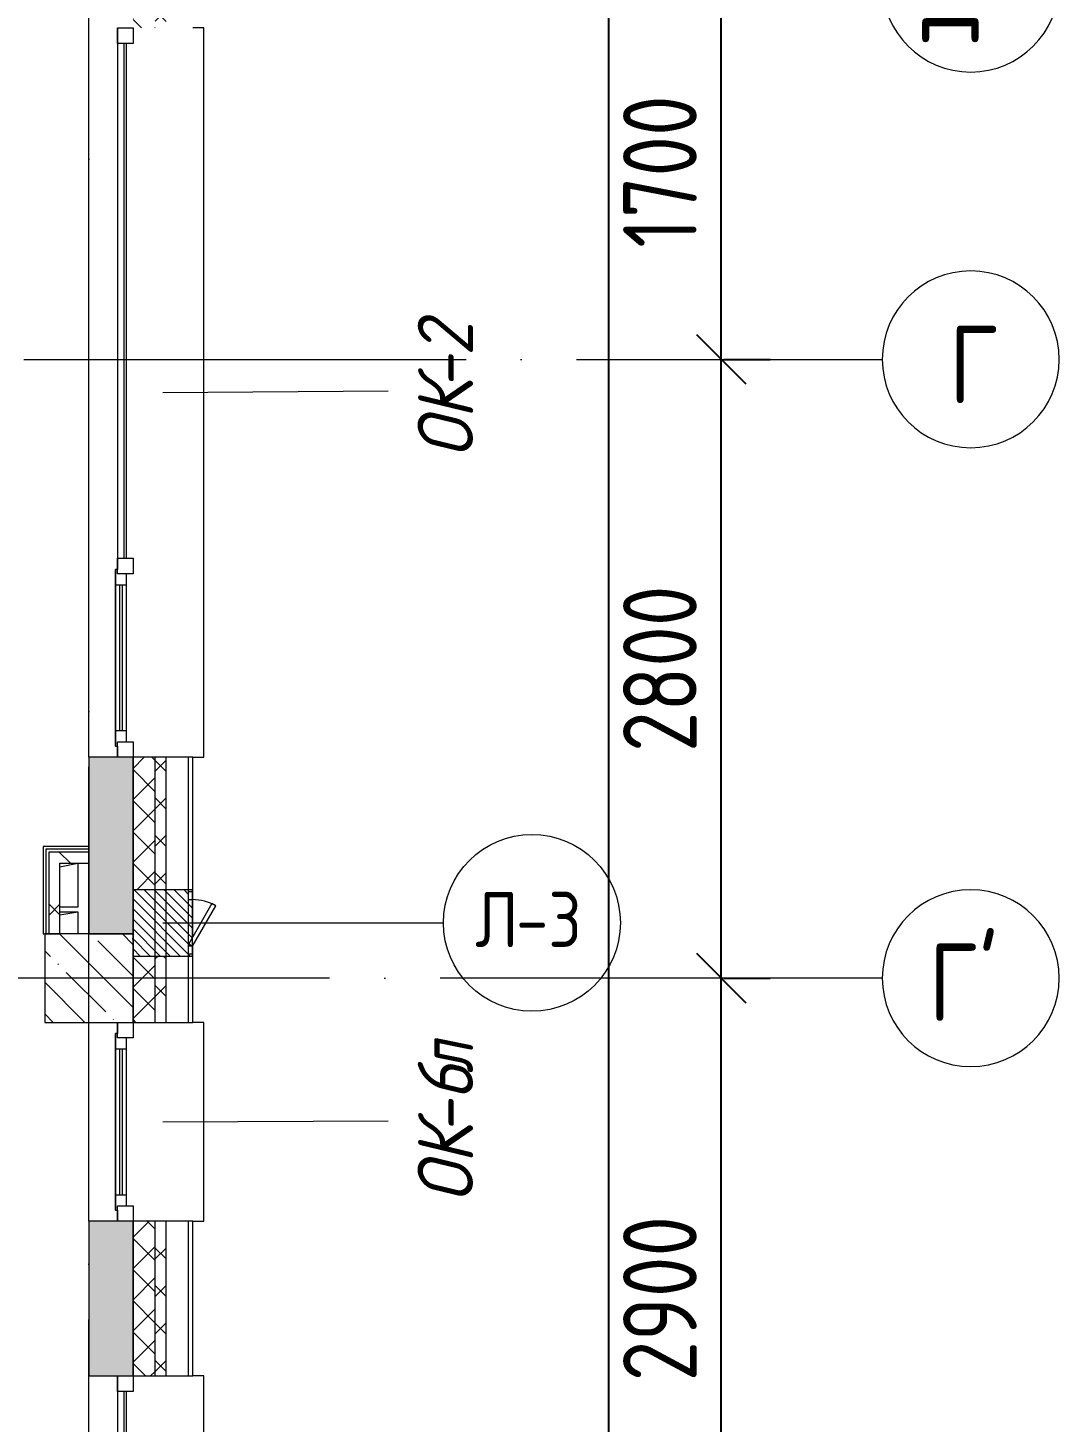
# Model space of a CAD drawing. Header units: millimetres. Extents: x -68946 to 690821, y -552984 to 293768.
# Drawn here: x 164762 to 169445, y 11116 to 17425 of the extents above; entities that cross this region are included whole.
import ezdxf

# ---------------------------------------------------------------- set-up
doc = ezdxf.new("R2010")
doc.units = ezdxf.units.MM
doc.linetypes.add('ADSK_Линия сетки', pattern=[2500, 2000, -250, 0, -250])
doc.layers.get('Defpoints').update_dxf_attribs({"color": 250})
for name, color, linetype, lineweight in [('A-____-____-DIMS', 250, 'Continuous', 9), ('A-DETL-GENF-OTLN', 250, 'Continuous', 5), ('A-DOOR-____-IDEN', 250, 'Continuous', 9), ('A-DOOR-____-MCUT', 250, 'Continuous', 5), ('A-DOOR-____-OTLN', 250, 'Continuous', 5), ('A-FLOR-____-OTLN', 250, 'Continuous', 9), ('A-GLAZ-____-IDEN', 250, 'Continuous', 9), ('A-GLAZ-____-MCUT', 250, 'Continuous', 9), ('A-GLAZ-____-OTLN', 250, 'Continuous', 5), ('A-WALL-____-MCUT', 250, 'Continuous', 13), ('A-WALL-____-PATT', 250, 'Continuous', 13), ('A-WALL-FNSH-MCUT', 250, 'Continuous', 13), ('I-WALL-____-OTLN', 250, 'Continuous', 9), ('S-COLS-____-MCUT', 250, 'Continuous', 25), ('S-COLS-____-OTLN', 250, 'Continuous', 9), ('S-GRID-____-IDEN', 250, 'Continuous', 9), ('S-GRID-____-OTLN', 250, 'Continuous', 9)]:
    doc.layers.add(name, color=color, linetype=linetype, lineweight=lineweight)
doc.styles.add('GOST Common', font='', dxfattribs={"width": 0.9, "height": 350})
doc.styles.add('GOST Common_1', font='', dxfattribs={"width": 0.9, "height": 250})
doc.styles.add('ISOCPEUR_I', font='isocpeui.ttf', dxfattribs={"width": 0.9, "height": 12.5})
doc.styles.get("Standard").update_dxf_attribs({"font": 'ГОСТ тип А.ttf'})
doc.styles.get('GOST Common').set_extended_font_data('GOST Common')
doc.styles.get('GOST Common_1').set_extended_font_data('GOST Common')
doc.dimstyles.new('А3', dxfattribs={"dimtxt": 333, "dimasz": 222, "dimexe": 222, "dimexo": 111, "dimgap": 111, "dimtad": 1, "dimtoh": 1, "dimdec": 0, "dimrnd": 0.0015, "dimzin": 0, "dimdsep": 46, "dimtxsty": 'Standard', "dimblk": 'OBLIQUE', "dimcen": 0, "dimclrd": 7, "dimclre": 7, "dimclrt": 7, "dimadec": 0, "dimazin": 0, "dimtfac": 1, "dimtdec": 0, "dimtofl": 0, "dimtmove": 0, "dimatfit": 3, "dimfxl": 1, "dimtolj": 1, "dimtzin": 0, "dimarcsym": 0})
pattern_1 = [(45, (12287.91, -0.0006), (-141.42136, 141.42136), []), (135, (12287.91, -0.0006), (-141.42136, -141.42136), [])]
pattern_2 = [(45, (125, 0), (-22.6274, 22.6274), [])]

# ---------------------------------------------------------------- blocks, each defined once
blk = doc.blocks.new('Окно_СКБ_1Ст1 - 120_Окно_СКБ_1Ст_1700_ОК19Л-29018914-АР1_Маркировочный план 1 этажа С2и3')
at = {"layer": 'A-GLAZ-____-MCUT'}
for p, q in [((-850, -195), (-850, -125)), ((-850, -125), (-780, -125)), ((-780, -125), (-780, -195)), ((780, -195), (780, -125)), ((780, -125), (850, -125)), ((850, -125), (850, -195)), ((-780, -195), (-850, -195)), ((850, -195), (780, -195))]:
    blk.add_line(p, q, dxfattribs=at)
at = {"layer": 'A-GLAZ-____-MCUT', "lineweight": 5}
for p, q in [((780, -155), (-780, -155)), ((780, -165), (-780, -165))]:
    blk.add_line(p, q, dxfattribs=at)
at = {"layer": 'A-GLAZ-____-OTLN'}
blk.add_line((-850, -195), (850, -195), dxfattribs=at)
blk = doc.blocks.new('WNW_Отлив1 - Отлив_металлический 2-28595994-АР1_Маркировочный план 1 этажа С2и3')
at = {"layer": 'A-GLAZ-____-OTLN'}
for p, q in [((850, 320), (-850, 320)), ((-850, 320), (-850, 270)), ((850, 270), (850, 320))]:
    blk.add_line(p, q, dxfattribs=at)
blk = doc.blocks.new('Окно_СКБ_1Ст1 - 120_Окно_СКБ_1Ст_900_ОК6Л-V41-АР1_Маркировочный план 1 этажа С2и3')
at = {"layer": 'A-GLAZ-____-MCUT'}
for p, q in [((-450, -195), (-450, -125)), ((-450, -125), (-380, -125)), ((-380, -125), (-380, -195)), ((380, -195), (380, -125)), ((380, -125), (450, -125)), ((450, -125), (450, -195)), ((380, -155), (-380, -155)), ((-380, -155), (-380, -195)), ((-330, -205), (-330, -155)), ((330, -205), (330, -155)), ((380, -195), (380, -155)), ((-380, -195), (-450, -195)), ((-380, -195), (-400, -195)), ((-400, -195), (-400, -205)), ((-400, -205), (400, -205)), ((400, -205), (-400, -205)), ((450, -195), (380, -195)), ((400, -195), (380, -195)), ((400, -205), (400, -195))]:
    blk.add_line(p, q, dxfattribs=at)
at = {"layer": 'A-GLAZ-____-MCUT', "lineweight": 5}
for p, q in [((-330, -175), (330, -175)), ((330, -185), (-330, -185))]:
    blk.add_line(p, q, dxfattribs=at)
at = {"layer": 'A-GLAZ-____-OTLN'}
for p, q in [((-450, -195), (-400, -195)), ((400, -195), (450, -195))]:
    blk.add_line(p, q, dxfattribs=at)
blk = doc.blocks.new('WNW_Отлив1 - Отлив_металлический 2-28596055-АР1_Маркировочный план 1 этажа С2и3')
at = {"layer": 'A-GLAZ-____-OTLN'}
for p, q in [((450, 320), (-450, 320)), ((-450, 320), (-450, 270)), ((450, 270), (450, 320))]:
    blk.add_line(p, q, dxfattribs=at)
blk = doc.blocks.new('Окно_СКБ_2Ст1 - Окно_СКБ_2Ст 3300_ОК2-V42-АР1_Маркировочный план 1 этажа С2и3')
at = {"layer": 'A-GLAZ-____-MCUT'}
for p, q in [((-1650, -195), (-1650, -125)), ((-1650, -125), (-1580, -125)), ((-1580, -125), (-1580, -195)), ((750, -195), (750, -125)), ((750, -125), (820, -125)), ((820, -125), (820, -195)), ((1580, -195), (1580, -125)), ((1580, -125), (1650, -125)), ((1650, -125), (1650, -195)), ((1580, -155), (820, -155)), ((820, -155), (820, -195)), ((870, -205), (870, -155)), ((1530, -205), (1530, -155)), ((1580, -195), (1580, -155)), ((-1580, -195), (-1650, -195)), ((820, -195), (750, -195)), ((820, -195), (800, -195)), ((800, -195), (800, -205)), ((800, -205), (1600, -205)), ((1600, -205), (800, -205)), ((1650, -195), (1580, -195)), ((1600, -195), (1580, -195)), ((1600, -205), (1600, -195))]:
    blk.add_line(p, q, dxfattribs=at)
at = {"layer": 'A-GLAZ-____-MCUT', "lineweight": 5}
for p, q in [((750, -155), (-1580, -155)), ((750, -165), (-1580, -165)), ((870, -175), (1530, -175)), ((1530, -185), (870, -185))]:
    blk.add_line(p, q, dxfattribs=at)
at = {"layer": 'A-GLAZ-____-OTLN'}
for p, q in [((-1650, -195), (800, -195)), ((1600, -195), (1650, -195))]:
    blk.add_line(p, q, dxfattribs=at)
blk = doc.blocks.new('WNW_Отлив1 - Отлив_металлический 2-28598290-АР1_Маркировочный план 1 этажа С2и3')
at = {"layer": 'A-GLAZ-____-OTLN'}
for p, q in [((1650, 320), (-1650, 320)), ((-1650, 320), (-1650, 270)), ((1650, 270), (1650, 320))]:
    blk.add_line(p, q, dxfattribs=at)
blk = doc.blocks.new('_Wn_-As_OpeningMEP_floor__Rectangular - _Wn_-As_OpeningMEP_floor__Rectangular-V73-АР1_Маркировочный план 1 этажа С2и3')
at = {"layer": 'A-DETL-GENF-OTLN', "lineweight": 5}
blk.add_line((-32, 132.4), (50, 150), dxfattribs=at)
blk = doc.blocks.new('_Wn_-As_OpeningMEP_floor__Rectangular - _Wn_-As_OpeningMEP_floor__Rectangular-34853917-АР1_Маркировочный план 1 этажа С2и3')
at = {"layer": 'A-DETL-GENF-OTLN', "lineweight": 5}
blk.add_line((-32, 87.3), (50, 100), dxfattribs=at)
blk = doc.blocks.new('АР_Люк - ЛРС_ВК_300х300_наружный_NCS S 1020-Y90R-V116-АР1_Маркировочный план 1 этажа С2и3')
at = {"layer": 'A-DOOR-____-OTLN'}
h = blk.add_hatch(dxfattribs=at)
h.set_pattern_fill('FP_148', color=256, style=0, pattern_type=2)
h.set_pattern_definition(pattern_2)
h.paths.add_polyline_path([(275, -34), (275, 135), (265, 135), (265, 115), (230, 116), (230, 135), (20, 135), (20, 115), (-15, 116), (-15, 135), (-25, 135), (-25, -135), (275, -134), (275, -109.1)])
h = blk.add_hatch(dxfattribs=at)
h.set_pattern_fill('FP_148', color=256, style=0, pattern_type=2)
h.set_pattern_definition(pattern_2)
h.paths.add_polyline_path([(275, -135), (275, -134), (183.4, -135)])
at = {"layer": 'A-DETL-GENF-OTLN', "lineweight": 5}
for p, q in [((275, 135), (-25, 135)), ((-25, 135), (-25, -135)), ((275, -135), (275, 135)), ((-25, -135), (275, -135))]:
    blk.add_line(p, q, dxfattribs=at)
at = {"layer": 'A-DOOR-____-MCUT', "lineweight": 5}
for p, q in [((48.1, 240), (38.1, 222.7)), ((38.1, 222.7), (220, 117.7)), ((230, 135), (48.1, 240)), ((20, 135), (-15, 135)), ((-15, 135), (-15, 115)), ((20, 115), (20, 135)), ((220, 117.7), (230, 135)), ((265, 135), (230, 135)), ((230, 135), (230, 115)), ((265, 115), (265, 135)), ((-15, 115), (20, 115)), ((230, 115), (265, 115))]:
    blk.add_line(p, q, dxfattribs=at)
blk.add_arc((230, 135), 210, 150, 180, dxfattribs=at)
at = {"layer": 'A-DOOR-____-OTLN'}
blk.add_line((230, 135), (48.1, 240), dxfattribs=at)
blk = doc.blocks.new('Ось сетки - Круг_Ø8 мм-39983606-АР1_Маркировочный план 1 этажа С2и3')
at = {"layer": 'S-GRID-____-IDEN'}
for start, end in [(360, 180), (180, 360)]:
    blk.add_arc((0, 0), 4, start, end, dxfattribs=at)
blk = doc.blocks.new('_Oblique')
at = {"color": 0, "linetype": 'ByBlock', "lineweight": -2}
blk.add_line((-0.5, -0.5), (0.5, 0.5), dxfattribs=at)
blk = doc.blocks.new('*D2567')
at = {"layer": 'A-____-____-DIMS', "color": 7, "lineweight": -2, "transparency": 16777216}
for p, q in [((167898.3, 10225), (167898.3, 13125)), ((167909.4, 13125), (168120.3, 13125)), ((167909.4, 10225), (168120.3, 10225))]:
    blk.add_line(p, q, dxfattribs=at)
at = {"layer": 'Defpoints', "color": 0, "lineweight": 30, "transparency": 16777216}
for p in [(167798.4, 13125), (167898.3, 13125), (167798.4, 10225)]:
    blk.add_point(p, dxfattribs=at)
at = {"layer": 'A-____-____-DIMS', "color": 7, "lineweight": -2, "transparency": 16777216, "xscale": 222, "yscale": 222, "zscale": 222}
for p, rotation in [((167898.3, 13125), 90), ((167898.3, 10225), 270)]:
    blk.add_blockref('_Oblique', p, dxfattribs=dict(at, rotation=rotation))
at = {"layer": 'A-____-____-DIMS', "color": 7, "transparency": 16777216, "insert": (167620.8, 11675), "char_height": 333, "width": 2.483, "attachment_point": 5, "rotation": 90}
blk.add_mtext('\\A1;2900', dxfattribs=at)
blk = doc.blocks.new('*D2568')
at = {"layer": 'A-____-____-DIMS', "color": 7, "lineweight": -2, "transparency": 16777216}
for p, q in [((167898.3, 13125), (167898.3, 15925)), ((167909.4, 15925), (168120.3, 15925)), ((167909.4, 13125), (168120.3, 13125))]:
    blk.add_line(p, q, dxfattribs=at)
at = {"layer": 'Defpoints', "color": 0, "lineweight": 30, "transparency": 16777216}
for p in [(167798.4, 15925), (167898.3, 15925), (167798.4, 13125)]:
    blk.add_point(p, dxfattribs=at)
at = {"layer": 'A-____-____-DIMS', "color": 7, "lineweight": -2, "transparency": 16777216, "xscale": 222, "yscale": 222, "zscale": 222}
for p, rotation in [((167898.3, 15925), 90), ((167898.3, 13125), 270)]:
    blk.add_blockref('_Oblique', p, dxfattribs=dict(at, rotation=rotation))
at = {"layer": 'A-____-____-DIMS', "color": 7, "transparency": 16777216, "insert": (167620.8, 14525), "char_height": 333, "width": 2.483, "attachment_point": 5, "rotation": 90}
blk.add_mtext('\\A1;2800', dxfattribs=at)
blk = doc.blocks.new('*D2569')
at = {"layer": 'A-____-____-DIMS', "color": 7, "lineweight": -2, "transparency": 16777216}
for p, q in [((167898.3, 15925), (167898.3, 17625)), ((167909.4, 17625), (168120.3, 17625)), ((167909.4, 15925), (168120.3, 15925))]:
    blk.add_line(p, q, dxfattribs=at)
at = {"layer": 'Defpoints', "color": 0, "lineweight": 30, "transparency": 16777216}
for p in [(167798.4, 17625), (167898.3, 17625), (167798.4, 15925)]:
    blk.add_point(p, dxfattribs=at)
at = {"layer": 'A-____-____-DIMS', "color": 7, "lineweight": -2, "transparency": 16777216, "xscale": 222, "yscale": 222, "zscale": 222}
for p, rotation in [((167898.3, 17625), 90), ((167898.3, 15925), 270)]:
    blk.add_blockref('_Oblique', p, dxfattribs=dict(at, rotation=rotation))
at = {"layer": 'A-____-____-DIMS', "color": 7, "transparency": 16777216, "insert": (167620.8, 16775), "char_height": 333, "width": 2.299, "attachment_point": 5, "rotation": 90}
blk.add_mtext('\\A1;1700', dxfattribs=at)
blk = doc.blocks.new('*D2591')
at = {"layer": 'A-____-____-DIMS', "color": 7, "lineweight": -2, "transparency": 16777216}
for p, q in [((167388.4, 58775), (167388.4, 25)), ((167467.8, 58775), (167610.4, 58775)), ((167377.4, 25), (167166.4, 25))]:
    blk.add_line(p, q, dxfattribs=at)
at = {"layer": 'Defpoints', "color": 0, "lineweight": 30, "transparency": 16777216}
for p in [(167356.8, 58775), (167388.4, 25), (167488.4, 25)]:
    blk.add_point(p, dxfattribs=at)
at = {"layer": 'A-____-____-DIMS', "color": 7, "lineweight": -2, "transparency": 16777216, "xscale": 222, "yscale": 222, "zscale": 222}
for p, rotation in [((167388.4, 58775), 90), ((167388.4, 25), 270)]:
    blk.add_blockref('_Oblique', p, dxfattribs=dict(at, rotation=rotation))
at = {"layer": 'A-____-____-DIMS', "color": 7, "transparency": 16777216, "insert": (167110.9, 29400), "char_height": 333, "width": 3.104, "attachment_point": 5, "rotation": 90}
blk.add_mtext('\\A1;58750', dxfattribs=at)
blk = doc.blocks.new('ADSK_Марка_Дверь - Типоразмер_ADSK_Марка-30565456-АР1_Маркировочный план 1 этажа С2и3')
at = {"layer": 'A-DOOR-____-IDEN'}
blk.add_circle((0, 0), 4, dxfattribs=at)

msp = doc.modelspace()

# ---------------------------------------------------------------- hatches: boundary and pattern name
at = {"layer": 'A-WALL-____-PATT', "lineweight": 15, "true_color": 0x000000}
h = msp.add_hatch(dxfattribs=at)
h.set_pattern_fill('FP_53', color=18, style=0, pattern_type=2)
h.set_pattern_definition([(135, (12287.91, -0.0006), (-84.85281, -84.85281), []), (225, (12287.91, -0.0006), (84.85281, -84.85281), [])])
h.paths.add_polyline_path([(165337.9138, -275), (165387.9138, -274.6831), (165386.9138, 624.9994), (165337.9138, 624.9994), (165337.9138, -235.4489)])
h.paths.add_polyline_path([(165386.9138, 2324.9994), (165387.9138, 2324.9994), (165386.9138, 3024.9994), (165337.9138, 3024.9994), (165337.9138, 2324.9994)])
h.paths.add_polyline_path([(165387.9138, 3924.9994), (165386.9138, 5124.9994), (165337.9138, 5124.9994), (165337.9138, 3924.9994), (165386.9138, 3924.9994)])
h.paths.add_polyline_path([(165337.9138, 8424.9994), (165387.9138, 8424.9994), (165386.9138, 9624.9994), (165337.9138, 9624.9994), (165337.9138, 8799.0577)])
h.paths.add_polyline_path([(165365.6416, 11324.9994), (165387.9138, 11324.9994), (165386.9138, 12024.9994), (165337.9138, 12024.9994), (165337.9138, 11324.9994), (165362.8229, 11324.9994)])
h.paths.add_polyline_path([(165387.9138, 12924.9994), (165386.9138, 13225.3683), (165337.9138, 13225.3683), (165337.9138, 12925), (165386.9138, 12924.9994)])
h.paths.add_polyline_path([(165362.8985, 13525.3683), (165387.9138, 13525.3683), (165387.9138, 14124.9994), (165337.9138, 14124.9994), (165337.9138, 13525.3683)])
h.paths.add_polyline_path([(165374.1295, 17424.9994), (165387.9138, 17424.9994), (165387.9138, 18624.9994), (165337.9138, 18624.9994), (165337.9138, 17425), (165374.0437, 17425)])
h.paths.add_polyline_path([(165337.9138, 20324.9994), (165387.9138, 20324.9994), (165387.9138, 21024.9994), (165337.9138, 21024.9994)])
h.paths.add_polyline_path([(165387.9138, 21924.9994), (165387.9138, 23124.9994), (165337.9138, 23124.9994), (165337.9138, 21925), (165359.3769, 21924.9994)])
h.paths.add_polyline_path([(165344.6243, 26424.9994), (165387.9138, 26424.9994), (165387.9138, 27624.9994), (165337.9138, 27624.9994), (165337.9138, 26425), (165344.3405, 26425)])
h.paths.add_polyline_path([(165387.9138, 28524.9994), (165387.9138, 29224.9994), (165337.9138, 29224.9994), (165337.9138, 28524.9994)])
h.paths.add_polyline_path([(165387.9138, 30924.9994), (165387.9138, 32124.9994), (165337.9138, 32124.9994), (165337.9138, 30924.9994)])
h.paths.add_polyline_path([(165387.9138, 35424.9994), (165387.9138, 36624.9994), (165337.9138, 36624.9994), (165337.9138, 35424.9994)])
h.paths.add_polyline_path([(165387.9138, 39924.9994), (165387.9138, 41125), (165337.9138, 41125), (165337.9138, 39924.9994)])
h.paths.add_polyline_path([(165387.9138, 42025), (165387.9138, 42725), (165337.9138, 42725), (165337.9138, 42025)])
h.paths.add_polyline_path([(165387.9138, 44425), (165387.9138, 45625), (165337.9138, 45625), (165337.9138, 44425)])
h.paths.add_polyline_path([(165387.9138, 47325), (165387.9138, 48024.9994), (165337.9138, 48024.9994), (165337.9138, 47325)])
h.paths.add_polyline_path([(165387.9138, 48924.9994), (165387.9138, 50124.9994), (165337.9138, 50124.9994), (165337.9138, 48924.9994)])
h.paths.add_polyline_path([(165337.9138, 53424.9994), (165387.9138, 53424.9994), (165387.9138, 54624.9994), (165337.9138, 54624.9994), (165337.9138, 53727.4152)])
h.paths.add_polyline_path([(165387.9138, 57924.9994), (165386.9138, 59075), (165337.9138, 59075), (165337.9138, 57924.9994)])
h = msp.add_hatch(dxfattribs=at)
h.set_pattern_fill('FP_52', color=18, style=0, pattern_type=2)
h.set_pattern_definition([(45, (12287.91, -0.0006), (-70.71068, 70.71068), []), (135, (12287.91, -0.0006), (-70.71068, -70.71068), [])])
h.paths.add_polyline_path([(165237.9138, -175), (165337.9138, -175), (165337.9138, 624.9994), (165237.9138, 624.9994), (165237.9138, -85.6642)])
h.paths.add_polyline_path([(165264.2854, 2324.9994), (165337.9138, 2324.9994), (165337.9138, 3024.9994), (165237.9138, 3024.9994), (165237.9138, 2324.9994)])
h.paths.add_polyline_path([(165282.8081, 3924.9994), (165337.9138, 3924.9994), (165337.9138, 5124.9994), (165237.9138, 5124.9994), (165237.9138, 3924.9994), (165281.8032, 3925)])
h.paths.add_polyline_path([(165237.9138, 8424.9994), (165337.9138, 8424.9994), (165337.9138, 9624.9994), (165237.9138, 9624.9994), (165237.9138, 8799.0577)])
h.paths.add_polyline_path([(165237.9138, 11324.9994), (165337.9138, 11324.9994), (165337.9138, 12024.9994), (165237.9138, 12024.9019), (165237.9138, 11729.168)])
h.paths.add_polyline_path([(165237.9138, 12924.9994), (165337.9137, 12925), (165337.9138, 13225.3683), (165237.9138, 13225.3683)])
h.paths.add_polyline_path([(165237.9138, 13525.3683), (165337.9138, 13525.3683), (165337.9138, 14124.9994), (165237.9138, 14124.6388), (165237.9138, 13682.5749)])
h.paths.add_polyline_path([(165337.9137, 17425), (165337.9138, 18624.9994), (165237.9138, 18624.9994), (165237.9138, 17425)])
h.paths.add_polyline_path([(165237.9138, 20324.9994), (165337.9138, 20324.9994), (165337.9138, 21024.9994), (165237.9138, 21024.9994)])
h.paths.add_polyline_path([(165237.9138, 21925), (165337.9137, 21925), (165337.9138, 23124.9994), (165237.9138, 23124.9994), (165237.9138, 22324.9342)])
h.paths.add_polyline_path([(165337.9137, 26425), (165337.9138, 27624.9994), (165237.9138, 27624.9994), (165237.9138, 26425)])
h.paths.add_polyline_path([(165337.9138, 28524.9994), (165337.9138, 29224.9994), (165237.9138, 29224.8142), (165237.9138, 28524.9994), (165337.7397, 28524.9994)])
h.paths.add_polyline_path([(165337.9138, 30924.9994), (165337.9138, 32124.9994), (165237.9138, 32124.9994), (165237.9138, 30924.9994), (165329.8717, 30924.9994)])
h.paths.add_polyline_path([(165314.6372, 35424.9994), (165337.9138, 35424.9994), (165337.9138, 36624.9994), (165237.9138, 36624.9994), (165237.9138, 35424.9994)])
h.paths.add_polyline_path([(165299.7856, 39924.9994), (165337.9138, 39924.9994), (165337.9138, 41125), (165237.9138, 41124.9989), (165237.9138, 39924.9994)])
h.paths.add_polyline_path([(165293.482, 42025), (165337.9138, 42025), (165337.9138, 42725), (165237.9138, 42725), (165237.9138, 42025), (165292.8549, 42025)])
h.paths.add_polyline_path([(165284.934, 44425), (165337.9138, 44425), (165337.9138, 45625), (165237.9138, 45625), (165237.9138, 44425)])
h.paths.add_polyline_path([(165237.9138, 47325), (165337.9138, 47325), (165337.9138, 48024.9994), (165237.9138, 48024.9994), (165237.9138, 47725)])
h.paths.add_polyline_path([(165237.9138, 48924.9994), (165337.9138, 48924.9994), (165337.9138, 50124.9994), (165237.9138, 50124.9994), (165237.9138, 49820.6015)])
h.paths.add_polyline_path([(165237.9138, 53424.9994), (165337.9138, 53424.9994), (165337.9138, 54624.9994), (165237.9138, 54624.9994), (165237.9138, 53727.4152)])
h.paths.add_polyline_path([(165237.9138, 57924.9994), (165337.9138, 57924.9994), (165337.9138, 58975), (165237.9138, 58975), (165237.9138, 58575)])
h = msp.add_hatch(dxfattribs=at)
h.set_pattern_fill('FP_3', color=18, style=0, pattern_type=2)
h.set_pattern_definition([(50, (12287.9, -0.0006), (364.36793, -31.8783), [38.1, -419.1]), (355, (12287.9, -0.0006), (-70.48585, 382.1133), [30.48, -335.28]), (100.451, (12318.28, -2.66), (293.885, 350.2334), [32.38, -356.18]), (46.184, (12287.9, 101.6), (542.1585, -84.0858), [57.15, -628.65]), (96.636, (12333.1, 94.6), (474.8049, 494.8554), [48.57, -534.27]), (351.184, (12287.9, 101.6), (474.8102, 494.85), [45.72, -502.92]), (21, (12338.7, 76.2), (303.22847, -204.53046), [38.1, -419.1]), (326, (12338.7, 76.2), (123.6039, 368.37604), [30.48, -335.28]), (71.451, (12364, 59.16), (426.8341, 163.8427), [32.38, -356.18]), (37.5, (12287.91, -0.0006), (6.17665, 169.11015), [16.764, -314.452, 16.764, -323.596, -336.55]), (37.5, (12287.91, -0.0006), (6.17665, 169.11015), [-671.576, 16.764, -319.786]), (7.5, (12287.91, -0.0006), (133.63888, 200.3615), [16.764, -177.292, 16.764, -306.832, -128.27]), (7.5, (12287.91, -0.0006), (133.63888, 200.3615), [-517.652, 16.764, -111.506]), (327.5, (12174.63, -0.0006), (271.18182, -11.45836), [16.764, -110.236, 16.764, -379.476, -525.78]), (327.5, (12174.63, -0.0006), (271.18182, -11.45836), [-523.24, 16.764, -509.016]), (317.5, (12123.83, -0.0006), (296.2585, 50.85285), [16.764, -148.336, 16.764, -246.38, -373.38]), (317.5, (12123.83, -0.0006), (296.2585, 50.85285), [-428.244, 16.764, -356.616])])
h.paths.add_polyline_path([(165037.8919, -175), (165236.9138, -174.511), (165037.8919, -75), (165037.8919, -171.0626)])
h.paths.add_polyline_path([(165037.8919, 125), (165237.8919, 225), (165236.9138, 624.9994), (165037.8919, 624.9994), (165037.8919, 225)])
h.paths.add_polyline_path([(165236.9138, 2324.9994), (165237.8919, 2324.9994), (165236.9138, 3024.9994), (165037.8925, 3024.9974), (165037.9789, 2324.9994), (165216.2645, 2324.9994)])
h.paths.add_polyline_path([(165037.9138, 4325), (165237.8919, 4325), (165236.9138, 5124.9994), (165037.8919, 5124.9994), (165037.8925, 4325)])
h.paths.add_polyline_path([(165141.3906, 8825), (165237.8919, 8825), (165236.9138, 9624.9994), (165037.8919, 9624.9994), (165037.8919, 8825), (165139.5446, 8825)])
h.paths.add_polyline_path([(165114.5786, 11324.9994), (165237.8919, 11324.9994), (165236.9138, 12024.9994), (165037.8919, 12024.9994), (165037.9148, 11324.9994), (165112.2198, 11324.9994)])
h.paths.add_polyline_path([(165093.129, 13325), (165236.9138, 13325), (165236.9138, 14124.9994), (165037.8919, 14124.9994), (165037.8919, 13325), (165090.36, 13325)])
h.paths.add_polyline_path([(165044.8674, 17825), (165237.8919, 17825), (165236.9138, 18624.9994), (165037.8919, 18624.9994), (165037.8919, 17825), (165041.1754, 17825)])
h.paths.add_polyline_path([(165037.9138, 20324.9994), (165237.8919, 20324.9994), (165236.9138, 21024.9994), (165037.8919, 21024.9994), (165037.8919, 20324.9994)])
h.paths.add_polyline_path([(165037.9138, 22325), (165237.8919, 22325), (165236.9138, 23124.9994), (165037.8919, 23124.9994), (165037.8919, 22325)])
h.paths.add_polyline_path([(165237.8919, 26825), (165236.9138, 27624.9994), (165037.8919, 27624.9994), (165037.8919, 26825), (165236.9138, 26825)])
h.paths.add_polyline_path([(165068.9434, 28524.9994), (165237.8919, 28524.9994), (165236.9138, 29224.9994), (165037.8919, 29224.9994), (165037.9138, 28524.9994)])
h.paths.add_polyline_path([(165037.9138, 31325), (165237.8919, 31325), (165236.9138, 32124.9994), (165037.8919, 32124.9994), (165037.8919, 31325)])
h.paths.add_polyline_path([(165237.8919, 35424.9994), (165236.9138, 35825), (165037.8919, 35825), (165037.9138, 35424.9994), (165236.9138, 35424.9994)])
h.paths.add_polyline_path([(165037.9138, 36225), (165237.8919, 36225), (165236.9138, 36624.9994), (165037.8919, 36624.9994), (165037.8919, 36225)])
h.paths.add_polyline_path([(165037.9138, 39924.9994), (165237.8919, 39924.9994), (165236.9138, 40725), (165037.8919, 40725), (165037.8919, 39924.9994)])
h.paths.add_polyline_path([(165037.9138, 42025), (165237.8919, 42025), (165236.9138, 42725), (165037.8919, 42725), (165037.8919, 42025)])
h.paths.add_polyline_path([(165039.9348, 44425), (165237.8919, 44425), (165236.9138, 45625), (165037.8919, 45625), (165037.9138, 44425)])
h.paths.add_polyline_path([(165084.8373, 47725), (165237.8919, 47725), (165236.9138, 48024.9994), (165037.8919, 48024.9994), (165037.9138, 47725)])
h.paths.add_polyline_path([(165236.9138, 48924.9994), (165237.8919, 48924.9994), (165236.9138, 50124.9994), (165037.8919, 50124.9994), (165037.9138, 48924.9994), (165234.5953, 48924.9994)])
h.paths.add_polyline_path([(165100.5645, 53825), (165237.8919, 53825), (165236.9138, 54624.9994), (165037.8919, 54624.9994), (165037.9138, 53825), (165045.6407, 53825)])
h.paths.add_polyline_path([(165198.7125, 57924.9994), (165237.8919, 57924.9994), (165236.9138, 58575), (165037.8919, 58575), (165037.9138, 57924.9994), (165167.9138, 57924.9994)])
h = msp.add_hatch(dxfattribs=at)
h.set_pattern_fill('FP_83', color=18, style=0, pattern_type=2)
h.set_pattern_definition(pattern_1)
h.paths.add_polyline_path([(164990.03, 13645.7428), (165037.8919, 13645.7428), (165037.8706, 13695.7428), (164855.9138, 13695.7428), (164855.9138, 13645.7428), (164987.8931, 13645.7428)])
h = msp.add_hatch(dxfattribs=at)
h.set_pattern_fill('FP_83', color=18, style=0, pattern_type=2)
h.set_pattern_definition(pattern_1)
h.paths.add_polyline_path([(164887.893, 13325), (164905.9138, 13325.004), (164905.9138, 13645.7428), (164855.9138, 13644.846), (164855.9138, 13325)])
at = {"layer": 'S-COLS-____-OTLN', "lineweight": 5, "true_color": 0x000000}
h = msp.add_hatch(dxfattribs=at)
h.set_pattern_fill('FP_1', color=18, style=0, pattern_type=2)
h.set_pattern_definition([(135, (12287.91, -0.0006), (-142.5612, -142.5612), []), (135, (12430.48, -0.0006), (-142.5612, -142.5612), [252.016, -50.403, 3.353, -47.05])])
h.paths.add_polyline_path([(164974.3384, 12925), (165237.8919, 12925), (165236.9138, 13325), (164837.8919, 13325), (164837.8919, 12925), (164887.8931, 12925)])

# ---------------------------------------------------------------- linework, layer by layer
at = {"layer": 'A-DOOR-____-IDEN', "color": 18, "true_color": 0x000000}
msp.add_line((165371.9138, 13375.3683), (166641.9138, 13375.3683), dxfattribs=at)
at = {"layer": 'A-FLOR-____-OTLN', "color": 18, "lineweight": 5, "true_color": 0x000000}
for p, q in [((164987.8931, 13645.7428), (164987.8931, 13445.7428)), ((164987.8931, 13445.7428), (164905.9138, 13445.7428)), ((164905.9138, 13425.004), (164987.8931, 13425.004)), ((164987.8931, 13425.004), (164987.8931, 13325.004))]:
    msp.add_line(p, q, dxfattribs=at)
at = {"layer": 'A-GLAZ-____-IDEN', "color": 18, "lineweight": 15, "true_color": 0x000000}
for p, q in [((165372.9138, 15774.9994), (166391.8278, 15781.9821)), ((165372.9138, 12474.9994), (166391.8278, 12479.5012))]:
    msp.add_line(p, q, dxfattribs=at)
at = {"layer": 'A-WALL-____-MCUT', "color": 18, "lineweight": 15, "true_color": 0x000000}
for p, q in [((165037.8919, 14124.9994), (165037.8919, 13325)), ((165237.8919, 14124.9994), (165037.8919, 14124.9994)), ((165237.8919, 13325), (165237.8919, 14124.9994)), ((165337.9138, 14124.9994), (165237.9138, 14124.9994)), ((165237.9138, 14124.9994), (165237.9138, 13325)), ((165387.9138, 14124.9994), (165337.9138, 14124.9994)), ((165337.9138, 12924.9994), (165337.9138, 14124.9994)), ((165487.9138, 14124.9994), (165387.9138, 14124.9994)), ((165387.9138, 12924.9994), (165387.9138, 14124.9994)), ((165487.9138, 13515.3683), (165487.9138, 14124.9994)), ((164843.4138, 13708.2428), (164843.4138, 13325)), ((165037.9148, 13708.2428), (164843.4138, 13708.2428)), ((164855.9138, 13695.7428), (164855.9138, 13325)), ((165037.9148, 13695.7428), (164855.9138, 13695.7428)), ((165037.9148, 13645.7428), (165037.9148, 13695.7428)), ((164905.9138, 13325), (164905.9138, 13645.7428)), ((164905.9138, 13645.7428), (165037.9148, 13645.7428)), ((165487.9138, 13270.3683), (165487.9138, 13480.3683)), ((164855.9138, 13325), (164905.9138, 13325)), ((165037.8919, 13325), (165236.9138, 13325)), ((165237.9138, 13325), (165237.9138, 12924.9994)), ((165487.9138, 12924.9994), (165487.9138, 13235.3683)), ((165237.9138, 12924.9994), (165337.9138, 12924.9994)), ((165337.9138, 12924.9994), (165387.9138, 12924.9994)), ((165387.9138, 12924.9994), (165487.9138, 12924.9994)), ((165037.8919, 12024.9994), (165037.8919, 11324.9994)), ((165237.8919, 12024.9994), (165037.8919, 12024.9994)), ((165237.8919, 11324.9994), (165237.8919, 12024.9994)), ((165337.9138, 12024.9994), (165237.9138, 12024.9994)), ((165237.9138, 12024.9994), (165237.9138, 11324.9994)), ((165387.9138, 12024.9994), (165337.9138, 12024.9994)), ((165337.9138, 11324.9994), (165337.9138, 12024.9994)), ((165487.9138, 12024.9994), (165387.9138, 12024.9994)), ((165387.9138, 11324.9994), (165387.9138, 12024.9994)), ((165487.9138, 11324.9994), (165487.9138, 12024.9994)), ((165037.8919, 11324.9994), (165237.8919, 11324.9994)), ((165237.9138, 11324.9994), (165337.9138, 11324.9994)), ((165337.9138, 11324.9994), (165387.9138, 11324.9994)), ((165387.9138, 11324.9994), (165487.9138, 11324.9994))]:
    msp.add_line(p, q, dxfattribs=at)
at = {"layer": 'A-WALL-FNSH-MCUT', "lineweight": 15}
for p, q in [((165507.9138, 14124.9994), (165487.9138, 14124.9994)), ((165507.9138, 13312.1004), (165507.9138, 14124.9994)), ((164830.9138, 13720.7428), (164830.9138, 13325)), ((165037.9148, 13720.7428), (164830.9138, 13720.7428)), ((165037.9148, 13695.7428), (165037.9148, 13720.7428)), ((164830.9138, 13325), (164855.9138, 13325)), ((165507.9138, 12924.9994), (165507.9138, 13272.1004)), ((165487.9138, 12924.9994), (165507.9138, 12924.9994)), ((165507.9138, 12024.9994), (165487.9138, 12024.9994)), ((165507.9138, 11324.9994), (165507.9138, 12024.9994)), ((165487.9138, 11324.9994), (165507.9138, 11324.9994))]:
    msp.add_line(p, q, dxfattribs=at)
at = {"layer": 'I-WALL-____-OTLN', "color": 18, "lineweight": 15, "true_color": 0x000000}
for p, q in [((165037.8919, 14124.9994), (165037.8919, 17424.9994)), ((165037.8919, 12024.9994), (165037.8919, 12924.9994)), ((165037.8919, 9624.9994), (165037.8919, 11324.9994))]:
    msp.add_line(p, q, dxfattribs=at)
at = {"layer": 'S-COLS-____-MCUT', "color": 18, "lineweight": 5, "true_color": 0x000000}
for p, q in [((165037.8919, 13325), (164837.8919, 13325)), ((164837.8919, 13325), (164837.8919, 12925)), ((165237.8919, 13225.3683), (165237.8919, 13325)), ((165237.8919, 12925), (165237.8919, 13225.3683)), ((164837.8919, 12925), (165237.8919, 12925))]:
    msp.add_line(p, q, dxfattribs=at)
at = {"layer": 'S-COLS-____-OTLN', "color": 18, "lineweight": 5, "true_color": 0x000000}
msp.add_line((165236.9138, 13325), (165037.8919, 13325), dxfattribs=at)
at = {"layer": 'S-GRID-____-OTLN', "color": 18, "linetype": 'ADSK_Линия сетки', "true_color": 0x000000}
for p, q in [((165037.9138, -2919.5356), (165037.9138, 61063.6538)), ((77240.3519, 15925), (168626.8279, 15925)), ((168626.8279, 13125), (111607.9138, 13125))]:
    msp.add_line(p, q, dxfattribs=at)

# ---------------------------------------------------------------- block references
at = {"layer": 'A-DOOR-____-IDEN', "color": 18, "true_color": 0x000000, "xscale": 99.99999999999993, "yscale": 99.99999999999993, "zscale": 99.99999999999993}
msp.add_blockref('ADSK_Марка_Дверь - Типоразмер_ADSK_Марка-30565456-АР1_Маркировочный план 1 этажа С2и3', (167041.9138, 13375.3683), dxfattribs=at)
at = {"layer": 'A-DOOR-____-OTLN', "color": 18, "true_color": 0x000000, "rotation": 269.9999999999999}
msp.add_blockref('АР_Люк - ЛРС_ВК_300х300_наружный_NCS S 1020-Y90R-V116-АР1_Маркировочный план 1 этажа С2и3', (165371.9138, 13500.3683), dxfattribs=at)
at = {"layer": 'A-GLAZ-____-OTLN', "color": 18, "true_color": 0x000000, "rotation": 269.9999999999999}
for name, p in [('Окно_СКБ_2Ст1 - Окно_СКБ_2Ст 3300_ОК2-V42-АР1_Маркировочный план 1 этажа С2и3', (165362.9138, 15774.9994)), ('WNW_Отлив1 - Отлив_металлический 2-28598290-АР1_Маркировочный план 1 этажа С2и3', (165237.9138, 15774.9994)), ('Окно_СКБ_1Ст1 - 120_Окно_СКБ_1Ст_900_ОК6Л-V41-АР1_Маркировочный план 1 этажа С2и3', (165362.9138, 12474.9994)), ('Окно_СКБ_1Ст1 - 120_Окно_СКБ_1Ст_1700_ОК19Л-29018914-АР1_Маркировочный план 1 этажа С2и3', (165362.9138, 10474.9994)), ('WNW_Отлив1 - Отлив_металлический 2-28595994-АР1_Маркировочный план 1 этажа С2и3', (165237.9138, 10474.9994))]:
    msp.add_blockref(name, p, dxfattribs=at)
at = {"layer": 'A-GLAZ-____-OTLN', "color": 18, "true_color": 0x000000}
for name, p in [('_Wn_-As_OpeningMEP_floor__Rectangular - _Wn_-As_OpeningMEP_floor__Rectangular-V73-АР1_Маркировочный план 1 этажа С2и3', (164937.8931, 13495.7428)), ('_Wn_-As_OpeningMEP_floor__Rectangular - _Wn_-As_OpeningMEP_floor__Rectangular-34853917-АР1_Маркировочный план 1 этажа С2и3', (164937.8931, 13325.004))]:
    msp.add_blockref(name, p, dxfattribs=at)
at = {"layer": 'A-GLAZ-____-OTLN', "color": 18, "lineweight": 15, "true_color": 0x000000, "rotation": 269.9999999999999}
msp.add_blockref('WNW_Отлив1 - Отлив_металлический 2-28596055-АР1_Маркировочный план 1 этажа С2и3', (165237.9138, 12474.9994), dxfattribs=at)
at = {"layer": 'S-GRID-____-IDEN', "color": 18, "true_color": 0x000000, "xscale": 99.99999999999993, "yscale": 99.99999999999993, "zscale": 99.99999999999993}
for p, rotation in [((169026.8279, 17625), 89.99999999999982), ((169026.8279, 15925), 269.9999999999994), ((169026.8279, 13125), 89.99999999999982)]:
    msp.add_blockref('Ось сетки - Круг_Ø8 мм-39983606-АР1_Маркировочный план 1 этажа С2и3', p, dxfattribs=dict(at, rotation=rotation))

# ---------------------------------------------------------------- texts
at = {"layer": 'A-DOOR-____-IDEN', "color": 18, "true_color": 0x000000, "char_height": 250, "attachment_point": 1, "style": 'GOST Common_1'}
for s, insert, width in [('\\fGOST Common|b0|i0|c204|p34|;\\W.9;Л', (166785.4064, 13515.8189), 223.670812), ('-3', (166969.9533, 13515.8189), 389.620125)]:
    msp.add_mtext(s, dxfattribs=dict(at, insert=insert, width=width))
at = {"layer": 'A-GLAZ-____-IDEN', "color": 18, "lineweight": 15, "true_color": 0x000000, "char_height": 250, "attachment_point": 1, "rotation": 90, "style": 'ISOCPEUR_I'}
for s, insert, width in [('-2', (166525.4737, 15786.9951), 336.70875), ('ОК', (166525.4737, 15479.417), 372.784687), ('\\fISOCPEUR|b0|i1|c204|p34|;\\W.75;л', (166525.4737, 12695.4326), 168.354375), ('-6', (166525.4737, 12417.6201), 336.70875), ('ОК', (166525.4737, 12110.042), 372.784687)]:
    msp.add_mtext(s, dxfattribs=dict(at, insert=insert, width=width))
at = {"layer": 'S-GRID-____-IDEN', "color": 18, "true_color": 0x000000, "char_height": 350, "attachment_point": 1, "style": 'GOST Common'}
for s, insert, width in [('\\fGOST Common|b0|i0|c204|p34|;\\W.9;Д', (168806.7008, 17782.2256), 346.329), ('\\fGOST Common|b0|i0|c204|p34|;\\W.9;Г', (168928.355, 16077.5869), 274.177125), ("\\fGOST Common|b0|i0|c204|p34|;\\W.9;'", (169062.6195, 13282.2256), 137.088562), ('\\fGOST Common|b0|i0|c204|p34|;\\W.9;Г', (168836.4008, 13282.2256), 274.177125)]:
    msp.add_mtext(s, dxfattribs=dict(at, insert=insert, width=width))

# ---------------------------------------------------------------- dimensions: what is measured, and where the dimension line sits
at = {"layer": 'A-____-____-DIMS', "color": 18, "true_color": 0x000000}
for base, p1, p2, picture, middle in [((167388.4134, 25), (167356.8279, 58775), (167488.3983, 25), '*D2591', (167110.9134, 29400)), ((167898.3443, 17625), (167798.3594, 15925), (167798.3594, 17625), '*D2569', (167620.8443, 16775)), ((167898.3443, 15925), (167798.3594, 13125), (167798.3594, 15925), '*D2568', (167620.8443, 14525)), ((167898.3443, 13125), (167798.3594, 10225), (167798.3594, 13125), '*D2567', (167620.8443, 11675))]:
    dim = msp.add_linear_dim(base=base, p1=p1, p2=p2, angle=90, dimstyle='А3', dxfattribs=at)
    dim.commit()
    dim.dimension.update_dxf_attribs({"geometry": picture, "text_midpoint": middle})

doc.saveas('drawing.dxf')
